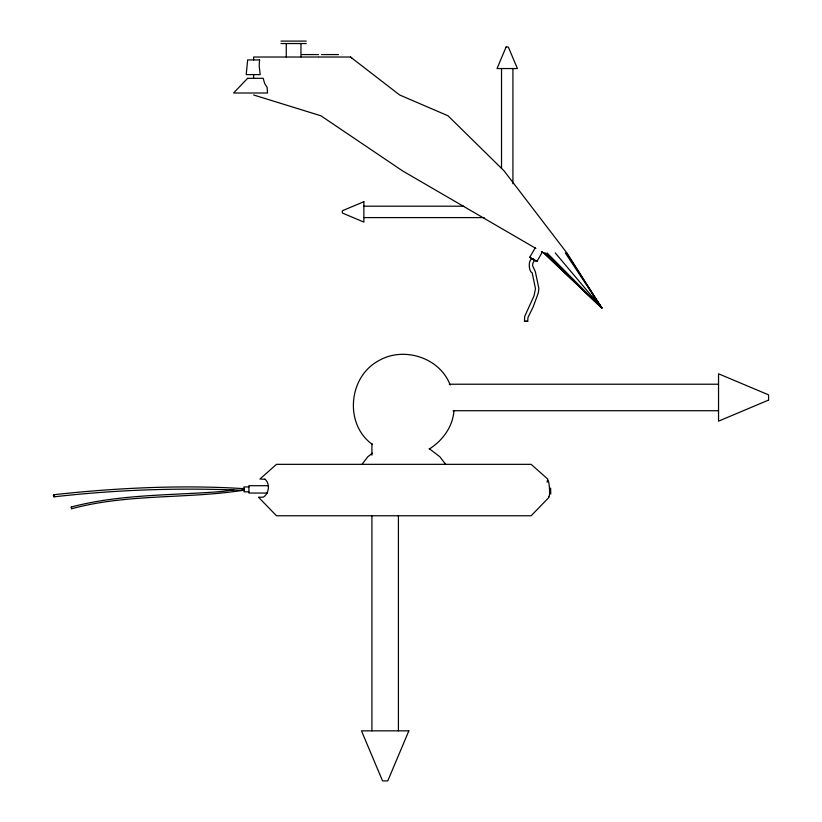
<?xml version="1.0" encoding="UTF-8"?>
<svg xmlns="http://www.w3.org/2000/svg" width="822" height="822" viewBox="0 0 822 822"><rect width="100%" height="100%" fill="white"/><g stroke="black" fill="none" stroke-linecap="round" stroke-linejoin="round"><path stroke-width="1.23" d="M550.75 494.073L550.658 488.052M525.946 321.299L524.467 321.217L524.662 316.532L534.023 295.858L535.492 288.656L532.173 272.863C527.765 270.993 528.217 254.933 534.526 259.947C534.917 260.512 532.235 258.981 531.885 258.488M524.467 321.217L527.703 321.361L527.981 317.467L533.252 306.719L538.297 292.94L538.883 288.543L535.338 271.64L532.543 265.609L532.923 262.989L534.711 260.276L533.581 259.341M258.673 497.197L263.225 497.197C269.328 493.786 270.161 483.161 264.838 479.031M453.919 410.949C452.778 426.793 442.483 440.756 429.259 449.028M243.672 488.658C182.69 484.713 116.221 487.826 53.841 494.721L53.451 495.327A1.408 0.904 83.6 0 0 53.461 496.139L54.016 496.827C116.95 489.645 180.758 487.487 244.021 490.385M542.428 251.953L536.9 261.447L533.005 259.536L529.748 257.245L535.276 247.761M361.947 464.399L367.835 456.734L372.51 453.148M548.973 497.392L531.146 515.764L276.49 515.764L258.663 497.392M244.021 488.515L243.456 488.998A1.408 0.935 -83.3 0 0 243.435 489.809L243.846 490.415M54.016 496.827L54.416 496.221A1.408 0.904 83.6 0 0 54.396 495.409L53.841 494.721M233.859 489.82L222.639 491.443C172.199 495.481 120.557 493.96 71.267 507.01L71.627 508.756C127.811 493.436 186.943 499.17 244.021 490.148M71.627 508.756L71.267 507.01M241.339 488.73L243.836 488.371M527.703 321.361L526.327 321.279M280.98 41.1L306.267 41.1M280.98 43.545L306.267 43.545M301.52 54.571L318.566 54.571M321.453 54.571L338.5 54.571M318.566 57.016L253.618 57.016L253.618 59.934M319.09 57.016L350.47 57.016L399.626 94.972L448.021 115.789L504.081 170.884L566.851 252.909L601.817 308.003L543.609 252.909L541.4 251.635M363.869 206.199L463.7 206.199M363.869 217.594L484.179 217.594M449.274 384.223L718.541 384.223M453.117 410.723L718.541 410.723M268.506 485.699L248.912 485.699L248.912 493.046L267.284 493.046M248.912 486.932L244.021 486.932L244.021 491.823L248.912 491.823M529.748 257.245L536.9 261.447M534.69 260.307L532.697 259.125M253.618 94.972L320.919 115.789L402.564 170.884L535.893 248.429M264.818 479.288L259.937 479.031L276.49 464.338L531.146 464.338L547.699 479.031M429.259 448.648L439.801 456.734L445.688 464.399M372.51 444.527C344.274 424.553 348.199 377.206 378.377 360.889C403.427 345.959 439.883 357.478 450.199 385.086M350.47 57.016L352.011 58.239M544 252.909L601.735 308.003L555.23 252.909M545.161 252.909L601.745 308.003L547.01 252.909M593.114 295.53L601.796 308.003L566.45 252.909M565.289 252.909L601.817 308.003M512.918 68.545L512.918 183.738M501.523 68.545L501.523 168.376M398.413 515.445L398.413 730.85M371.914 443.633L371.914 455.172M371.914 515.445L371.914 730.85M300.965 43.545L300.965 57.016M286.272 43.545L286.272 57.016M253.618 74.627L253.618 78.306M547.144 482.278A8.497 1.11 86 0 1 549.25 485.946A8.497 1.11 86 0 1 548.623 496.416M259.567 59.934L259.187 65.945L260.204 74.627L246.199 74.627L247.648 59.934L259.567 59.934M506.095 47.029L497.033 68.545L517.408 68.545L508.335 47.029L506.095 47.029M408.853 730.85L387.768 780.9L382.559 780.9L361.475 730.85L408.853 730.85M247.607 78.306L233.592 92.999L267.499 92.999L267.119 87.379L264.735 83.618L263.163 78.306L247.607 78.306M363.869 201.709L342.342 210.771L342.342 213.021L363.869 222.084L363.869 201.709M768.58 400.078L718.541 421.162L718.541 373.784L768.58 394.868L768.58 400.078"/></g></svg>
